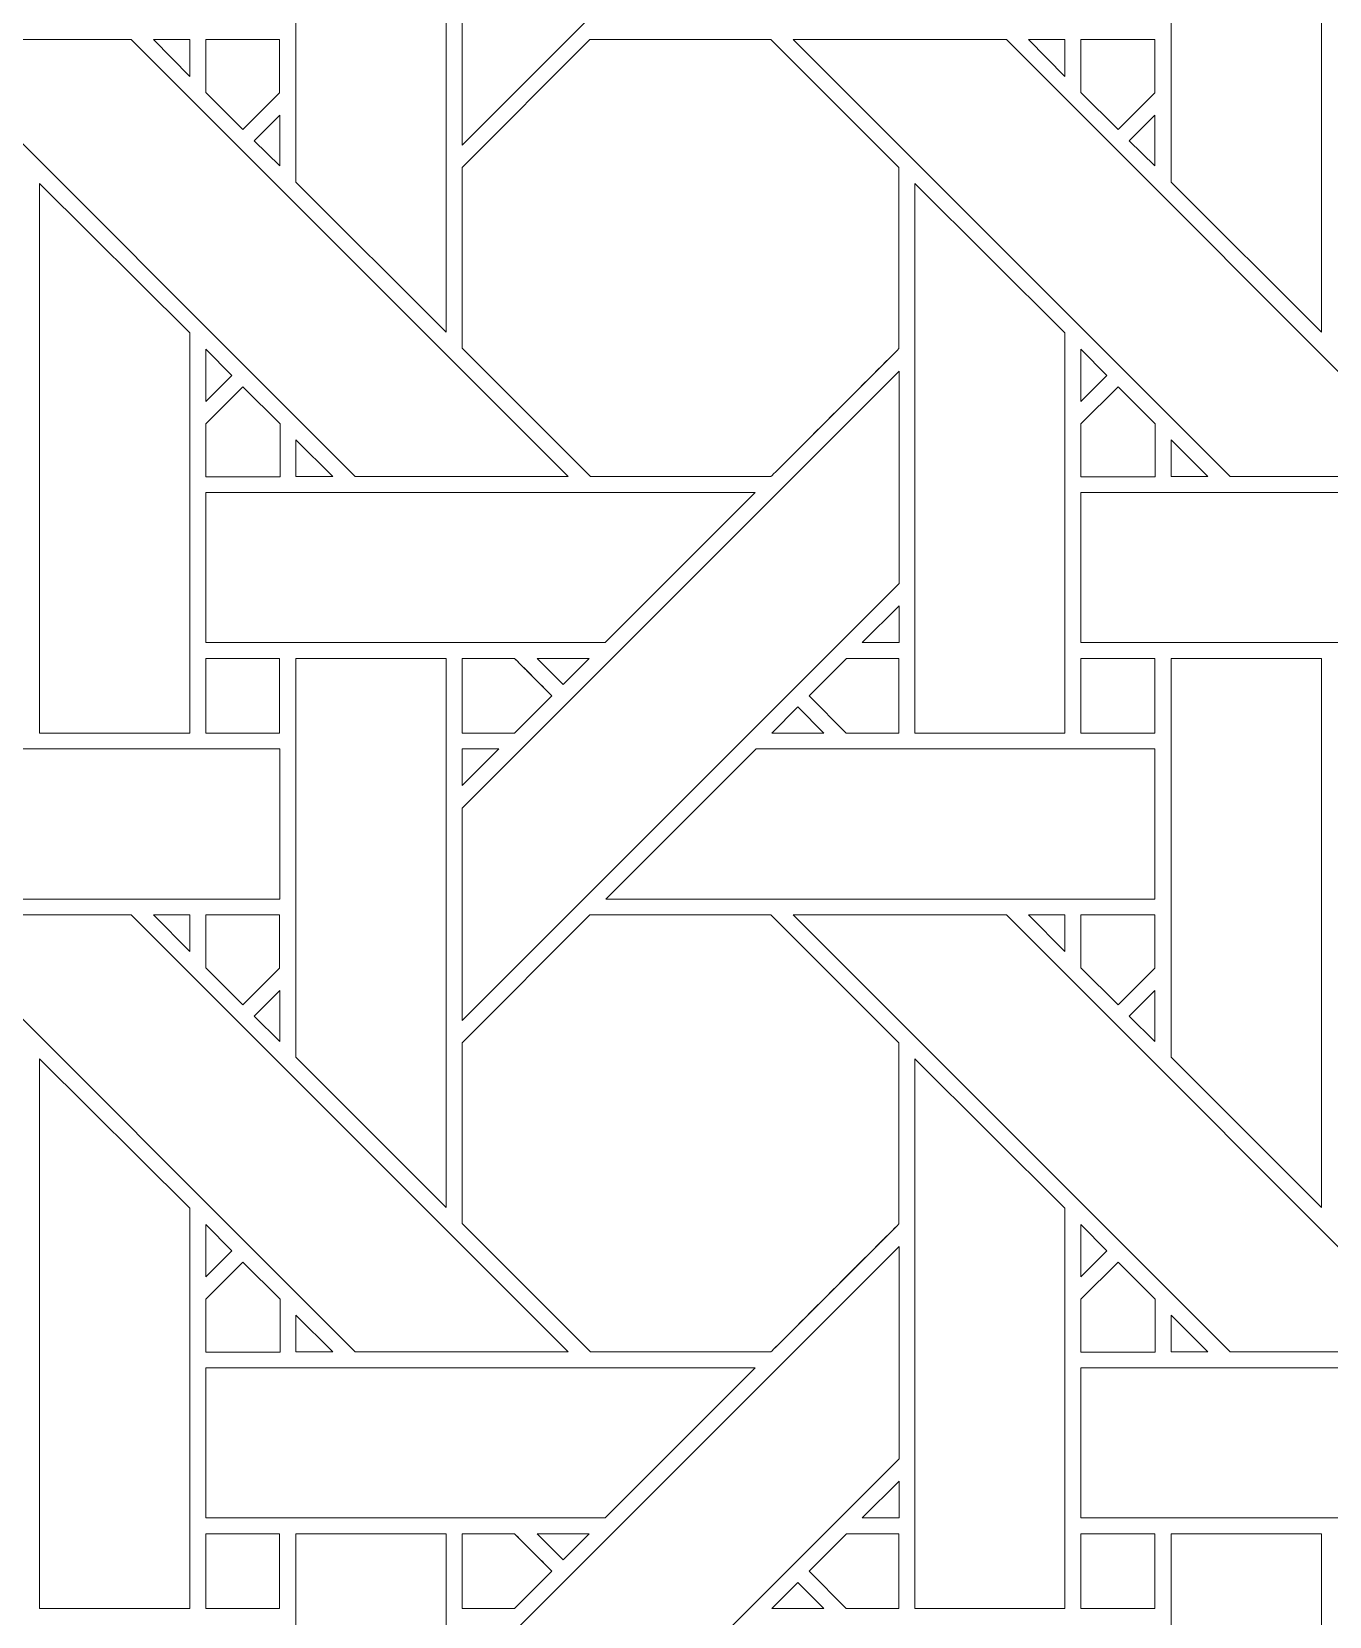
# Model space of a CAD drawing. Header units: inches. Extents: x 4.4 to 20.4, y 1.1 to 17.1.
# Drawn here: x 8.359 to 9.766, y 8.097 to 9.815 of the extents above; entities that cross this region are included whole.
import ezdxf

# ---------------------------------------------------------------- set-up
doc = ezdxf.new("R2010")
doc.units = ezdxf.units.IN
doc.header["$MEASUREMENT"] = 0
doc.layers.add('Design', color=7, linetype='Continuous', lineweight=0)

msp = doc.modelspace()

# ---------------------------------------------------------------- linework, layer by layer
at = {"layer": 'Design'}
for points, knots in [([(12.3829, 17.0948), (7.9646, 17.0948), (4.3829, 13.513), (4.3829, 9.0948), (4.3829, 4.6765), (7.9646, 1.0948), (12.3829, 1.0948), (16.8011, 1.0948), (20.3829, 4.6765), (20.3829, 9.0948), (20.3829, 13.513), (16.8011, 17.0948), (12.3829, 17.0948)], [0, 0, 0, 0, 1, 1, 1, 2, 2, 2, 3, 3, 3, 4, 4, 4, 4]), ([(12.3829, 16.2388), (8.4373, 16.2388), (5.2388, 13.0403), (5.2388, 9.0948), (5.2388, 5.1492), (8.4373, 1.9507), (12.3829, 1.9507), (16.3284, 1.9507), (19.5269, 5.1492), (19.5269, 9.0948), (19.5269, 13.0403), (16.3284, 16.2388), (12.3829, 16.2388)], [0, 0, 0, 0, 1, 1, 1, 2, 2, 2, 3, 3, 3, 4, 4, 4, 4]), ([(8.8255, 9.9218), (8.8255, 9.9218), (9.2992, 10.3954), (9.2992, 10.3954), (9.2992, 10.3954), (9.2992, 10.1654), (9.2992, 10.1654), (9.2992, 10.1654), (8.8255, 9.6917), (8.8255, 9.6917), (8.8255, 9.6917), (8.8255, 9.9218), (8.8255, 9.9218)], [0, 0, 0, 0, 1, 1, 1, 2, 2, 2, 3, 3, 3, 4, 4, 4, 4]), ([(8.8083, 10.0839), (8.8083, 10.0839), (8.8083, 9.4888), (8.8083, 9.4888), (8.8083, 9.4888), (8.6454, 9.6517), (8.6454, 9.6517), (8.6454, 9.6517), (8.6454, 10.0839), (8.6454, 10.0839), (8.6454, 10.0839), (8.8083, 10.0839), (8.8083, 10.0839)], [0, 0, 0, 0, 1, 1, 1, 2, 2, 2, 3, 3, 3, 4, 4, 4, 4]), ([(9.7571, 10.0839), (9.7571, 10.0839), (9.7571, 9.4888), (9.7571, 9.4888), (9.7571, 9.4888), (9.5942, 9.6517), (9.5942, 9.6517), (9.5942, 9.6517), (9.5942, 10.0839), (9.5942, 10.0839), (9.5942, 10.0839), (9.7571, 10.0839), (9.7571, 10.0839)], [0, 0, 0, 0, 1, 1, 1, 2, 2, 2, 3, 3, 3, 4, 4, 4, 4]), ([(8.4669, 9.8061), (8.4669, 9.8061), (8.9405, 9.3324), (8.9405, 9.3324), (8.9405, 9.3324), (8.7095, 9.3324), (8.7095, 9.3324), (8.7095, 9.3324), (8.2359, 9.8061), (8.2359, 9.8061), (8.2359, 9.8061), (8.4669, 9.8061), (8.4669, 9.8061)], [0, 0, 0, 0, 1, 1, 1, 2, 2, 2, 3, 3, 3, 4, 4, 4, 4]), ([(8.5304, 9.8061), (8.5304, 9.8061), (8.5304, 9.7662), (8.5304, 9.7662), (8.5304, 9.7662), (8.491, 9.8061), (8.491, 9.8061), (8.491, 9.8061), (8.5304, 9.8061), (8.5304, 9.8061)], [0, 0, 0, 0, 1, 1, 1, 2, 2, 2, 3, 3, 3, 3]), ([(8.6278, 9.8061), (8.6278, 9.8061), (8.6278, 9.7485), (8.6278, 9.7485), (8.6278, 9.7485), (8.5879, 9.7085), (8.5879, 9.7085), (8.5879, 9.7085), (8.5476, 9.7489), (8.5476, 9.7489), (8.5476, 9.7489), (8.5476, 9.8061), (8.5476, 9.8061), (8.5476, 9.8061), (8.6278, 9.8061), (8.6278, 9.8061)], [0, 0, 0, 0, 1, 1, 1, 2, 2, 2, 3, 3, 3, 4, 4, 4, 5, 5, 5, 5]), ([(8.5879, 9.7085), (8.5879, 9.7085), (8.5476, 9.7489), (8.5476, 9.7489), (8.5476, 9.7489), (8.5476, 9.8061), (8.5476, 9.8061), (8.5476, 9.8061), (8.6278, 9.8061), (8.6278, 9.8061), (8.6278, 9.8061), (8.6278, 9.7485), (8.6278, 9.7485), (8.6278, 9.7485), (8.5879, 9.7085), (8.5879, 9.7085)], [0, 0, 0, 0, 1, 1, 1, 2, 2, 2, 3, 3, 3, 4, 4, 4, 5, 5, 5, 5]), ([(8.9642, 9.8061), (8.9642, 9.8061), (9.1604, 9.8061), (9.1604, 9.8061), (9.1604, 9.8061), (9.2991, 9.6673), (9.2991, 9.6673), (9.2991, 9.6673), (9.2991, 9.4711), (9.2991, 9.4711), (9.2813, 9.4532), (9.1694, 9.3414), (9.1604, 9.3324), (9.1604, 9.3324), (8.9647, 9.3324), (8.9647, 9.3324), (8.9647, 9.3324), (8.8255, 9.4717), (8.8255, 9.4717), (8.8255, 9.4717), (8.8255, 9.6673), (8.8255, 9.6673), (8.8255, 9.6673), (8.9642, 9.8061), (8.9642, 9.8061)], [0, 0, 0, 0, 1, 1, 1, 2, 2, 2, 3, 3, 3, 4, 4, 4, 5, 5, 5, 6, 6, 6, 7, 7, 7, 8, 8, 8, 8]), ([(8.8255, 9.6673), (8.8255, 9.6673), (8.9642, 9.8061), (8.9642, 9.8061), (8.9642, 9.8061), (9.1604, 9.8061), (9.1604, 9.8061), (9.1604, 9.8061), (9.2991, 9.6673), (9.2991, 9.6673), (9.2991, 9.6673), (9.2991, 9.4711), (9.2991, 9.4711), (9.2814, 9.4533), (9.1695, 9.3415), (9.1604, 9.3324), (9.1604, 9.3324), (8.9647, 9.3324), (8.9647, 9.3324), (8.9647, 9.3324), (8.8255, 9.4717), (8.8255, 9.4717), (8.8255, 9.4717), (8.8255, 9.6673), (8.8255, 9.6673)], [0, 0, 0, 0, 1, 1, 1, 2, 2, 2, 3, 3, 3, 4, 4, 4, 5, 5, 5, 6, 6, 6, 7, 7, 7, 8, 8, 8, 8]), ([(9.4156, 9.8061), (9.4156, 9.8061), (9.8892, 9.3324), (9.8892, 9.3324), (9.8892, 9.3324), (9.6582, 9.3324), (9.6582, 9.3324), (9.6582, 9.3324), (9.1846, 9.8061), (9.1846, 9.8061), (9.1846, 9.8061), (9.4156, 9.8061), (9.4156, 9.8061)], [0, 0, 0, 0, 1, 1, 1, 2, 2, 2, 3, 3, 3, 4, 4, 4, 4]), ([(9.4791, 9.8061), (9.4791, 9.8061), (9.4791, 9.7662), (9.4791, 9.7662), (9.4791, 9.7662), (9.4397, 9.8061), (9.4397, 9.8061), (9.4397, 9.8061), (9.4791, 9.8061), (9.4791, 9.8061)], [0, 0, 0, 0, 1, 1, 1, 2, 2, 2, 3, 3, 3, 3]), ([(9.5766, 9.8061), (9.5766, 9.8061), (9.5766, 9.7485), (9.5766, 9.7485), (9.5766, 9.7485), (9.5366, 9.7085), (9.5366, 9.7085), (9.5366, 9.7085), (9.4963, 9.7489), (9.4963, 9.7489), (9.4963, 9.7489), (9.4963, 9.8061), (9.4963, 9.8061), (9.4963, 9.8061), (9.5766, 9.8061), (9.5766, 9.8061)], [0, 0, 0, 0, 1, 1, 1, 2, 2, 2, 3, 3, 3, 4, 4, 4, 5, 5, 5, 5]), ([(9.5366, 9.7085), (9.5366, 9.7085), (9.4963, 9.7489), (9.4963, 9.7489), (9.4963, 9.7489), (9.4963, 9.8061), (9.4963, 9.8061), (9.4963, 9.8061), (9.5766, 9.8061), (9.5766, 9.8061), (9.5766, 9.8061), (9.5766, 9.7485), (9.5766, 9.7485), (9.5766, 9.7485), (9.5366, 9.7085), (9.5366, 9.7085)], [0, 0, 0, 0, 1, 1, 1, 2, 2, 2, 3, 3, 3, 4, 4, 4, 5, 5, 5, 5]), ([(8.6279, 9.7242), (8.6279, 9.7242), (8.6279, 9.6691), (8.6279, 9.6691), (8.6279, 9.6691), (8.6001, 9.6964), (8.6001, 9.6964), (8.6001, 9.6964), (8.6279, 9.7242), (8.6279, 9.7242)], [0, 0, 0, 0, 1, 1, 1, 2, 2, 2, 3, 3, 3, 3]), ([(9.5766, 9.7242), (9.5766, 9.7242), (9.5766, 9.6691), (9.5766, 9.6691), (9.5766, 9.6691), (9.5488, 9.6964), (9.5488, 9.6964), (9.5488, 9.6964), (9.5766, 9.7242), (9.5766, 9.7242)], [0, 0, 0, 0, 1, 1, 1, 2, 2, 2, 3, 3, 3, 3]), ([(8.5303, 9.4881), (8.5303, 9.4881), (8.5303, 9.0544), (8.5303, 9.0544), (8.5303, 9.0544), (8.3676, 9.0544), (8.3676, 9.0544), (8.3676, 9.0544), (8.3676, 9.6502), (8.3676, 9.6502), (8.3676, 9.6502), (8.5303, 9.4881), (8.5303, 9.4881)], [0, 0, 0, 0, 1, 1, 1, 2, 2, 2, 3, 3, 3, 4, 4, 4, 4]), ([(9.4791, 9.4881), (9.4791, 9.4881), (9.4791, 9.0544), (9.4791, 9.0544), (9.4791, 9.0544), (9.3163, 9.0544), (9.3163, 9.0544), (9.3163, 9.0544), (9.3163, 9.6502), (9.3163, 9.6502), (9.3163, 9.6502), (9.4791, 9.4881), (9.4791, 9.4881)], [0, 0, 0, 0, 1, 1, 1, 2, 2, 2, 3, 3, 3, 4, 4, 4, 4]), ([(8.5476, 9.4138), (8.5476, 9.4138), (8.5476, 9.4706), (8.5476, 9.4706), (8.5476, 9.4706), (8.5758, 9.442), (8.5758, 9.442), (8.5758, 9.442), (8.5476, 9.4138), (8.5476, 9.4138)], [0, 0, 0, 0, 1, 1, 1, 2, 2, 2, 3, 3, 3, 3]), ([(9.4964, 9.4138), (9.4964, 9.4138), (9.4964, 9.4706), (9.4964, 9.4706), (9.4964, 9.4706), (9.5246, 9.442), (9.5246, 9.442), (9.5246, 9.442), (9.4964, 9.4138), (9.4964, 9.4138)], [0, 0, 0, 0, 1, 1, 1, 2, 2, 2, 3, 3, 3, 3]), ([(8.8255, 8.9731), (8.8255, 8.9731), (9.2992, 9.4467), (9.2992, 9.4467), (9.2992, 9.4467), (9.2992, 9.2166), (9.2992, 9.2166), (9.2992, 9.2166), (8.8255, 8.743), (8.8255, 8.743), (8.8255, 8.743), (8.8255, 8.9731), (8.8255, 8.9731)], [0, 0, 0, 0, 1, 1, 1, 2, 2, 2, 3, 3, 3, 4, 4, 4, 4]), ([(8.5476, 9.3322), (8.5476, 9.3322), (8.5476, 9.3895), (8.5476, 9.3895), (8.5476, 9.3895), (8.5879, 9.4298), (8.5879, 9.4298), (8.5879, 9.4298), (8.6282, 9.3895), (8.6282, 9.3895), (8.6282, 9.3895), (8.6282, 9.3322), (8.6282, 9.3322), (8.6282, 9.3322), (8.5476, 9.3322), (8.5476, 9.3322)], [0, 0, 0, 0, 1, 1, 1, 2, 2, 2, 3, 3, 3, 4, 4, 4, 5, 5, 5, 5]), ([(8.5879, 9.4298), (8.5879, 9.4298), (8.6282, 9.3895), (8.6282, 9.3895), (8.6282, 9.3895), (8.6282, 9.3322), (8.6282, 9.3322), (8.6282, 9.3322), (8.5476, 9.3322), (8.5476, 9.3322), (8.5476, 9.3322), (8.5476, 9.3895), (8.5476, 9.3895), (8.5476, 9.3895), (8.5879, 9.4298), (8.5879, 9.4298)], [0, 0, 0, 0, 1, 1, 1, 2, 2, 2, 3, 3, 3, 4, 4, 4, 5, 5, 5, 5]), ([(9.4963, 9.3322), (9.4963, 9.3322), (9.4963, 9.3895), (9.4963, 9.3895), (9.4963, 9.3895), (9.5367, 9.4298), (9.5367, 9.4298), (9.5367, 9.4298), (9.577, 9.3895), (9.577, 9.3895), (9.577, 9.3895), (9.577, 9.3322), (9.577, 9.3322), (9.577, 9.3322), (9.4963, 9.3322), (9.4963, 9.3322)], [0, 0, 0, 0, 1, 1, 1, 2, 2, 2, 3, 3, 3, 4, 4, 4, 5, 5, 5, 5]), ([(9.5367, 9.4298), (9.5367, 9.4298), (9.577, 9.3895), (9.577, 9.3895), (9.577, 9.3895), (9.577, 9.3322), (9.577, 9.3322), (9.577, 9.3322), (9.4963, 9.3322), (9.4963, 9.3322), (9.4963, 9.3322), (9.4963, 9.3895), (9.4963, 9.3895), (9.4963, 9.3895), (9.5367, 9.4298), (9.5367, 9.4298)], [0, 0, 0, 0, 1, 1, 1, 2, 2, 2, 3, 3, 3, 4, 4, 4, 5, 5, 5, 5]), ([(8.6455, 9.3324), (8.6455, 9.3324), (8.6455, 9.3722), (8.6455, 9.3722), (8.6455, 9.3722), (8.6853, 9.3324), (8.6853, 9.3324), (8.6853, 9.3324), (8.6455, 9.3324), (8.6455, 9.3324)], [0, 0, 0, 0, 1, 1, 1, 2, 2, 2, 3, 3, 3, 3]), ([(9.5943, 9.3324), (9.5943, 9.3324), (9.5943, 9.3722), (9.5943, 9.3722), (9.5943, 9.3722), (9.634, 9.3324), (9.634, 9.3324), (9.634, 9.3324), (9.5943, 9.3324), (9.5943, 9.3324)], [0, 0, 0, 0, 1, 1, 1, 2, 2, 2, 3, 3, 3, 3]), ([(8.5476, 9.1525), (8.5476, 9.1525), (8.5476, 9.3152), (8.5476, 9.3152), (8.5476, 9.3152), (9.1433, 9.3152), (9.1433, 9.3152), (9.1433, 9.3152), (8.9806, 9.1525), (8.9806, 9.1525), (8.9806, 9.1525), (8.5476, 9.1525), (8.5476, 9.1525)], [0, 0, 0, 0, 1, 1, 1, 2, 2, 2, 3, 3, 3, 4, 4, 4, 4]), ([(9.4964, 9.1525), (9.4964, 9.1525), (9.4964, 9.3152), (9.4964, 9.3152), (9.4964, 9.3152), (10.0921, 9.3152), (10.0921, 9.3152), (10.0921, 9.3152), (9.9293, 9.1525), (9.9293, 9.1525), (9.9293, 9.1525), (9.4964, 9.1525), (9.4964, 9.1525)], [0, 0, 0, 0, 1, 1, 1, 2, 2, 2, 3, 3, 3, 4, 4, 4, 4]), ([(9.2594, 9.1525), (9.2594, 9.1525), (9.2992, 9.1923), (9.2992, 9.1923), (9.2992, 9.1923), (9.2992, 9.1525), (9.2992, 9.1525), (9.2992, 9.1525), (9.2594, 9.1525), (9.2594, 9.1525)], [0, 0, 0, 0, 1, 1, 1, 2, 2, 2, 3, 3, 3, 3]), ([(8.5476, 9.0544), (8.5476, 9.0544), (8.5476, 9.1352), (8.5476, 9.1352), (8.5476, 9.1352), (8.6278, 9.1352), (8.6278, 9.1352), (8.6278, 9.1352), (8.6278, 9.0544), (8.6278, 9.0544), (8.6278, 9.0544), (8.5476, 9.0544), (8.5476, 9.0544)], [0, 0, 0, 0, 1, 1, 1, 2, 2, 2, 3, 3, 3, 4, 4, 4, 4]), ([(8.5476, 9.1352), (8.5476, 9.1352), (8.6278, 9.1352), (8.6278, 9.1352), (8.6278, 9.1352), (8.6278, 9.0544), (8.6278, 9.0544), (8.6278, 9.0544), (8.5476, 9.0544), (8.5476, 9.0544), (8.5476, 9.0544), (8.5476, 9.1352), (8.5476, 9.1352)], [0, 0, 0, 0, 1, 1, 1, 2, 2, 2, 3, 3, 3, 4, 4, 4, 4]), ([(8.8083, 9.1352), (8.8083, 9.1352), (8.8083, 8.5401), (8.8083, 8.5401), (8.8083, 8.5401), (8.6454, 8.703), (8.6454, 8.703), (8.6454, 8.703), (8.6454, 9.1352), (8.6454, 9.1352), (8.6454, 9.1352), (8.8083, 9.1352), (8.8083, 9.1352)], [0, 0, 0, 0, 1, 1, 1, 2, 2, 2, 3, 3, 3, 4, 4, 4, 4]), ([(8.8825, 9.1352), (8.8877, 9.1301), (8.9184, 9.0993), (8.9229, 9.0948), (8.9229, 9.0948), (8.8824, 9.0544), (8.8824, 9.0544), (8.8824, 9.0544), (8.8255, 9.0544), (8.8255, 9.0544), (8.8255, 9.0544), (8.8255, 9.1352), (8.8255, 9.1352), (8.8255, 9.1352), (8.8825, 9.1352), (8.8825, 9.1352)], [0, 0, 0, 0, 1, 1, 1, 2, 2, 2, 3, 3, 3, 4, 4, 4, 5, 5, 5, 5]), ([(8.9073, 9.1105), (8.9073, 9.1105), (8.9229, 9.0948), (8.9229, 9.0948), (8.9229, 9.0948), (8.8824, 9.0544), (8.8824, 9.0544), (8.8824, 9.0544), (8.8255, 9.0544), (8.8255, 9.0544), (8.8255, 9.0544), (8.8255, 9.1352), (8.8255, 9.1352), (8.8255, 9.1352), (8.8825, 9.1352), (8.8825, 9.1352), (8.8879, 9.1298), (8.8979, 9.1198), (8.9073, 9.1105)], [0, 0, 0, 0, 1, 1, 1, 2, 2, 2, 3, 3, 3, 4, 4, 4, 5, 5, 5, 6, 6, 6, 6]), ([(8.9069, 9.1352), (8.9069, 9.1352), (8.9634, 9.1352), (8.9634, 9.1352), (8.9634, 9.1352), (8.9351, 9.107), (8.9351, 9.107), (8.9351, 9.107), (8.9069, 9.1352), (8.9069, 9.1352)], [0, 0, 0, 0, 1, 1, 1, 2, 2, 2, 3, 3, 3, 3]), ([(9.2991, 9.1352), (9.2991, 9.1352), (9.2991, 9.0544), (9.2991, 9.0544), (9.2991, 9.0544), (9.242, 9.0544), (9.242, 9.0544), (9.242, 9.0544), (9.2017, 9.0948), (9.2017, 9.0948), (9.2017, 9.0948), (9.2421, 9.1352), (9.2421, 9.1352), (9.2421, 9.1352), (9.2991, 9.1352), (9.2991, 9.1352)], [0, 0, 0, 0, 1, 1, 1, 2, 2, 2, 3, 3, 3, 4, 4, 4, 5, 5, 5, 5]), ([(9.2017, 9.0948), (9.2017, 9.0948), (9.2421, 9.1352), (9.2421, 9.1352), (9.2421, 9.1352), (9.2991, 9.1352), (9.2991, 9.1352), (9.2991, 9.1352), (9.2991, 9.0544), (9.2991, 9.0544), (9.2991, 9.0544), (9.242, 9.0544), (9.242, 9.0544), (9.242, 9.0544), (9.2017, 9.0948), (9.2017, 9.0948)], [0, 0, 0, 0, 1, 1, 1, 2, 2, 2, 3, 3, 3, 4, 4, 4, 5, 5, 5, 5]), ([(9.5766, 9.0544), (9.5766, 9.0544), (9.4963, 9.0544), (9.4963, 9.0544), (9.4963, 9.0544), (9.4963, 9.1352), (9.4963, 9.1352), (9.4963, 9.1352), (9.5766, 9.1352), (9.5766, 9.1352), (9.5766, 9.1352), (9.5766, 9.0544), (9.5766, 9.0544)], [0, 0, 0, 0, 1, 1, 1, 2, 2, 2, 3, 3, 3, 4, 4, 4, 4]), ([(9.5766, 9.1352), (9.5766, 9.1352), (9.5766, 9.0544), (9.5766, 9.0544), (9.5766, 9.0544), (9.4963, 9.0544), (9.4963, 9.0544), (9.4963, 9.0544), (9.4963, 9.1352), (9.4963, 9.1352), (9.4963, 9.1352), (9.5766, 9.1352), (9.5766, 9.1352)], [0, 0, 0, 0, 1, 1, 1, 2, 2, 2, 3, 3, 3, 4, 4, 4, 4]), ([(9.7571, 9.1352), (9.7571, 9.1352), (9.7571, 8.5401), (9.7571, 8.5401), (9.7571, 8.5401), (9.5942, 8.703), (9.5942, 8.703), (9.5942, 8.703), (9.5942, 9.1352), (9.5942, 9.1352), (9.5942, 9.1352), (9.7571, 9.1352), (9.7571, 9.1352)], [0, 0, 0, 0, 1, 1, 1, 2, 2, 2, 3, 3, 3, 4, 4, 4, 4]), ([(9.2178, 9.0544), (9.2178, 9.0544), (9.1613, 9.0544), (9.1613, 9.0544), (9.1613, 9.0544), (9.1896, 9.0827), (9.1896, 9.0827), (9.1896, 9.0827), (9.2178, 9.0544), (9.2178, 9.0544)], [0, 0, 0, 0, 1, 1, 1, 2, 2, 2, 3, 3, 3, 3]), ([(8.1954, 9.0373), (8.1954, 9.0373), (8.6279, 9.0373), (8.6279, 9.0373), (8.6279, 9.0373), (8.6279, 8.8745), (8.6279, 8.8745), (8.6279, 8.8745), (8.0326, 8.8745), (8.0326, 8.8745), (8.0326, 8.8745), (8.1954, 9.0373), (8.1954, 9.0373)], [0, 0, 0, 0, 1, 1, 1, 2, 2, 2, 3, 3, 3, 4, 4, 4, 4]), ([(8.8653, 9.0373), (8.8653, 9.0373), (8.8255, 8.9975), (8.8255, 8.9975), (8.8255, 8.9975), (8.8255, 9.0373), (8.8255, 9.0373), (8.8255, 9.0373), (8.8653, 9.0373), (8.8653, 9.0373)], [0, 0, 0, 0, 1, 1, 1, 2, 2, 2, 3, 3, 3, 3]), ([(9.1442, 9.0373), (9.1442, 9.0373), (9.5766, 9.0373), (9.5766, 9.0373), (9.5766, 9.0373), (9.5766, 8.8745), (9.5766, 8.8745), (9.5766, 8.8745), (8.9813, 8.8745), (8.9813, 8.8745), (8.9813, 8.8745), (9.1442, 9.0373), (9.1442, 9.0373)], [0, 0, 0, 0, 1, 1, 1, 2, 2, 2, 3, 3, 3, 4, 4, 4, 4]), ([(8.2359, 8.8573), (8.2359, 8.8573), (8.4669, 8.8573), (8.4669, 8.8573), (8.4669, 8.8573), (8.9405, 8.3837), (8.9405, 8.3837), (8.9405, 8.3837), (8.7095, 8.3837), (8.7095, 8.3837), (8.7095, 8.3837), (8.2359, 8.8573), (8.2359, 8.8573)], [0, 0, 0, 0, 1, 1, 1, 2, 2, 2, 3, 3, 3, 4, 4, 4, 4]), ([(8.5304, 8.8573), (8.5304, 8.8573), (8.5304, 8.8175), (8.5304, 8.8175), (8.5304, 8.8175), (8.491, 8.8573), (8.491, 8.8573), (8.491, 8.8573), (8.5304, 8.8573), (8.5304, 8.8573)], [0, 0, 0, 0, 1, 1, 1, 2, 2, 2, 3, 3, 3, 3]), ([(8.6278, 8.8573), (8.6278, 8.8573), (8.6278, 8.7997), (8.6278, 8.7997), (8.6278, 8.7997), (8.5879, 8.7598), (8.5879, 8.7598), (8.5879, 8.7598), (8.5476, 8.8001), (8.5476, 8.8001), (8.5476, 8.8001), (8.5476, 8.8573), (8.5476, 8.8573), (8.5476, 8.8573), (8.6278, 8.8573), (8.6278, 8.8573)], [0, 0, 0, 0, 1, 1, 1, 2, 2, 2, 3, 3, 3, 4, 4, 4, 5, 5, 5, 5]), ([(8.5879, 8.7598), (8.5879, 8.7598), (8.5476, 8.8001), (8.5476, 8.8001), (8.5476, 8.8001), (8.5476, 8.8573), (8.5476, 8.8573), (8.5476, 8.8573), (8.6278, 8.8573), (8.6278, 8.8573), (8.6278, 8.8573), (8.6278, 8.7997), (8.6278, 8.7997), (8.6278, 8.7997), (8.5879, 8.7598), (8.5879, 8.7598)], [0, 0, 0, 0, 1, 1, 1, 2, 2, 2, 3, 3, 3, 4, 4, 4, 5, 5, 5, 5]), ([(8.9642, 8.8573), (8.9642, 8.8573), (9.1604, 8.8573), (9.1604, 8.8573), (9.1604, 8.8573), (9.2991, 8.7186), (9.2991, 8.7186), (9.2991, 8.7186), (9.2991, 8.5224), (9.2991, 8.5224), (9.2813, 8.5045), (9.1694, 8.3927), (9.1604, 8.3837), (9.1604, 8.3837), (8.9647, 8.3837), (8.9647, 8.3837), (8.9647, 8.3837), (8.8255, 8.5229), (8.8255, 8.5229), (8.8255, 8.5229), (8.8255, 8.7186), (8.8255, 8.7186), (8.8255, 8.7186), (8.9642, 8.8573), (8.9642, 8.8573)], [0, 0, 0, 0, 1, 1, 1, 2, 2, 2, 3, 3, 3, 4, 4, 4, 5, 5, 5, 6, 6, 6, 7, 7, 7, 8, 8, 8, 8]), ([(8.8255, 8.7186), (8.8255, 8.7186), (8.9642, 8.8573), (8.9642, 8.8573), (8.9642, 8.8573), (9.1604, 8.8573), (9.1604, 8.8573), (9.1604, 8.8573), (9.2991, 8.7186), (9.2991, 8.7186), (9.2991, 8.7186), (9.2991, 8.5224), (9.2991, 8.5224), (9.2811, 8.5043), (9.1692, 8.3926), (9.1604, 8.3837), (9.1604, 8.3837), (8.9647, 8.3837), (8.9647, 8.3837), (8.9647, 8.3837), (8.8255, 8.5229), (8.8255, 8.5229), (8.8255, 8.5229), (8.8255, 8.7186), (8.8255, 8.7186)], [0, 0, 0, 0, 1, 1, 1, 2, 2, 2, 3, 3, 3, 4, 4, 4, 5, 5, 5, 6, 6, 6, 7, 7, 7, 8, 8, 8, 8]), ([(9.1846, 8.8573), (9.1846, 8.8573), (9.4156, 8.8573), (9.4156, 8.8573), (9.4156, 8.8573), (9.8892, 8.3837), (9.8892, 8.3837), (9.8892, 8.3837), (9.6582, 8.3837), (9.6582, 8.3837), (9.6582, 8.3837), (9.1846, 8.8573), (9.1846, 8.8573)], [0, 0, 0, 0, 1, 1, 1, 2, 2, 2, 3, 3, 3, 4, 4, 4, 4]), ([(9.4791, 8.8573), (9.4791, 8.8573), (9.4791, 8.8175), (9.4791, 8.8175), (9.4791, 8.8175), (9.4397, 8.8573), (9.4397, 8.8573), (9.4397, 8.8573), (9.4791, 8.8573), (9.4791, 8.8573)], [0, 0, 0, 0, 1, 1, 1, 2, 2, 2, 3, 3, 3, 3]), ([(9.5766, 8.8573), (9.5766, 8.8573), (9.5766, 8.7997), (9.5766, 8.7997), (9.5766, 8.7997), (9.5366, 8.7598), (9.5366, 8.7598), (9.5366, 8.7598), (9.4963, 8.8001), (9.4963, 8.8001), (9.4963, 8.8001), (9.4963, 8.8573), (9.4963, 8.8573), (9.4963, 8.8573), (9.5766, 8.8573), (9.5766, 8.8573)], [0, 0, 0, 0, 1, 1, 1, 2, 2, 2, 3, 3, 3, 4, 4, 4, 5, 5, 5, 5]), ([(9.5366, 8.7598), (9.5366, 8.7598), (9.4963, 8.8001), (9.4963, 8.8001), (9.4963, 8.8001), (9.4963, 8.8573), (9.4963, 8.8573), (9.4963, 8.8573), (9.5766, 8.8573), (9.5766, 8.8573), (9.5766, 8.8573), (9.5766, 8.7997), (9.5766, 8.7997), (9.5766, 8.7997), (9.5366, 8.7598), (9.5366, 8.7598)], [0, 0, 0, 0, 1, 1, 1, 2, 2, 2, 3, 3, 3, 4, 4, 4, 5, 5, 5, 5]), ([(8.6279, 8.7755), (8.6279, 8.7755), (8.6279, 8.7203), (8.6279, 8.7203), (8.6279, 8.7203), (8.6001, 8.7477), (8.6001, 8.7477), (8.6001, 8.7477), (8.6279, 8.7755), (8.6279, 8.7755)], [0, 0, 0, 0, 1, 1, 1, 2, 2, 2, 3, 3, 3, 3]), ([(9.5766, 8.7755), (9.5766, 8.7755), (9.5766, 8.7203), (9.5766, 8.7203), (9.5766, 8.7203), (9.5488, 8.7477), (9.5488, 8.7477), (9.5488, 8.7477), (9.5766, 8.7755), (9.5766, 8.7755)], [0, 0, 0, 0, 1, 1, 1, 2, 2, 2, 3, 3, 3, 3]), ([(8.5303, 8.5394), (8.5303, 8.5394), (8.5303, 8.1057), (8.5303, 8.1057), (8.5303, 8.1057), (8.3676, 8.1057), (8.3676, 8.1057), (8.3676, 8.1057), (8.3676, 8.7015), (8.3676, 8.7015), (8.3676, 8.7015), (8.5303, 8.5394), (8.5303, 8.5394)], [0, 0, 0, 0, 1, 1, 1, 2, 2, 2, 3, 3, 3, 4, 4, 4, 4]), ([(9.4791, 8.5394), (9.4791, 8.5394), (9.4791, 8.1057), (9.4791, 8.1057), (9.4791, 8.1057), (9.3163, 8.1057), (9.3163, 8.1057), (9.3163, 8.1057), (9.3163, 8.7015), (9.3163, 8.7015), (9.3163, 8.7015), (9.4791, 8.5394), (9.4791, 8.5394)], [0, 0, 0, 0, 1, 1, 1, 2, 2, 2, 3, 3, 3, 4, 4, 4, 4]), ([(8.5758, 8.4933), (8.5758, 8.4933), (8.5476, 8.4651), (8.5476, 8.4651), (8.5476, 8.4651), (8.5476, 8.5219), (8.5476, 8.5219), (8.5476, 8.5219), (8.5758, 8.4933), (8.5758, 8.4933)], [0, 0, 0, 0, 1, 1, 1, 2, 2, 2, 3, 3, 3, 3]), ([(9.4964, 8.4651), (9.4964, 8.4651), (9.4964, 8.5219), (9.4964, 8.5219), (9.4964, 8.5219), (9.5246, 8.4933), (9.5246, 8.4933), (9.5246, 8.4933), (9.4964, 8.4651), (9.4964, 8.4651)], [0, 0, 0, 0, 1, 1, 1, 2, 2, 2, 3, 3, 3, 3]), ([(8.8255, 8.0244), (8.8255, 8.0244), (9.2992, 8.498), (9.2992, 8.498), (9.2992, 8.498), (9.2992, 8.2679), (9.2992, 8.2679), (9.2992, 8.2679), (8.8255, 7.7943), (8.8255, 7.7943), (8.8255, 7.7943), (8.8255, 8.0244), (8.8255, 8.0244)], [0, 0, 0, 0, 1, 1, 1, 2, 2, 2, 3, 3, 3, 4, 4, 4, 4]), ([(8.5476, 8.3834), (8.5476, 8.3834), (8.5476, 8.4407), (8.5476, 8.4407), (8.5476, 8.4407), (8.5879, 8.4811), (8.5879, 8.4811), (8.5879, 8.4811), (8.6282, 8.4407), (8.6282, 8.4407), (8.6282, 8.4407), (8.6282, 8.3834), (8.6282, 8.3834), (8.6282, 8.3834), (8.5476, 8.3834), (8.5476, 8.3834)], [0, 0, 0, 0, 1, 1, 1, 2, 2, 2, 3, 3, 3, 4, 4, 4, 5, 5, 5, 5]), ([(8.5476, 8.4407), (8.5476, 8.4407), (8.5879, 8.4811), (8.5879, 8.4811), (8.5879, 8.4811), (8.6282, 8.4407), (8.6282, 8.4407), (8.6282, 8.4407), (8.6282, 8.3834), (8.6282, 8.3834), (8.6282, 8.3834), (8.5476, 8.3834), (8.5476, 8.3834), (8.5476, 8.3834), (8.5476, 8.4407), (8.5476, 8.4407)], [0, 0, 0, 0, 1, 1, 1, 2, 2, 2, 3, 3, 3, 4, 4, 4, 5, 5, 5, 5]), ([(9.4963, 8.3834), (9.4963, 8.3834), (9.4963, 8.4407), (9.4963, 8.4407), (9.4963, 8.4407), (9.5367, 8.4811), (9.5367, 8.4811), (9.5367, 8.4811), (9.577, 8.4407), (9.577, 8.4407), (9.577, 8.4407), (9.577, 8.3834), (9.577, 8.3834), (9.577, 8.3834), (9.4963, 8.3834), (9.4963, 8.3834)], [0, 0, 0, 0, 1, 1, 1, 2, 2, 2, 3, 3, 3, 4, 4, 4, 5, 5, 5, 5]), ([(9.5367, 8.4811), (9.5367, 8.4811), (9.577, 8.4407), (9.577, 8.4407), (9.577, 8.4407), (9.577, 8.3834), (9.577, 8.3834), (9.577, 8.3834), (9.4963, 8.3834), (9.4963, 8.3834), (9.4963, 8.3834), (9.4963, 8.4407), (9.4963, 8.4407), (9.4963, 8.4407), (9.5367, 8.4811), (9.5367, 8.4811)], [0, 0, 0, 0, 1, 1, 1, 2, 2, 2, 3, 3, 3, 4, 4, 4, 5, 5, 5, 5]), ([(8.6853, 8.3837), (8.6853, 8.3837), (8.6455, 8.3837), (8.6455, 8.3837), (8.6455, 8.3837), (8.6455, 8.4235), (8.6455, 8.4235), (8.6455, 8.4235), (8.6853, 8.3837), (8.6853, 8.3837)], [0, 0, 0, 0, 1, 1, 1, 2, 2, 2, 3, 3, 3, 3]), ([(9.634, 8.3837), (9.634, 8.3837), (9.5943, 8.3837), (9.5943, 8.3837), (9.5943, 8.3837), (9.5943, 8.4235), (9.5943, 8.4235), (9.5943, 8.4235), (9.634, 8.3837), (9.634, 8.3837)], [0, 0, 0, 0, 1, 1, 1, 2, 2, 2, 3, 3, 3, 3]), ([(8.5476, 8.2037), (8.5476, 8.2037), (8.5476, 8.3664), (8.5476, 8.3664), (8.5476, 8.3664), (9.1433, 8.3664), (9.1433, 8.3664), (9.1433, 8.3664), (8.9806, 8.2037), (8.9806, 8.2037), (8.9806, 8.2037), (8.5476, 8.2037), (8.5476, 8.2037)], [0, 0, 0, 0, 1, 1, 1, 2, 2, 2, 3, 3, 3, 4, 4, 4, 4]), ([(9.4964, 8.2037), (9.4964, 8.2037), (9.4964, 8.3664), (9.4964, 8.3664), (9.4964, 8.3664), (10.0921, 8.3664), (10.0921, 8.3664), (10.0921, 8.3664), (9.9293, 8.2037), (9.9293, 8.2037), (9.9293, 8.2037), (9.4964, 8.2037), (9.4964, 8.2037)], [0, 0, 0, 0, 1, 1, 1, 2, 2, 2, 3, 3, 3, 4, 4, 4, 4]), ([(9.2594, 8.2038), (9.2594, 8.2038), (9.2992, 8.2435), (9.2992, 8.2435), (9.2992, 8.2435), (9.2992, 8.2038), (9.2992, 8.2038), (9.2992, 8.2038), (9.2594, 8.2038), (9.2594, 8.2038)], [0, 0, 0, 0, 1, 1, 1, 2, 2, 2, 3, 3, 3, 3]), ([(8.5476, 8.1057), (8.5476, 8.1057), (8.5476, 8.1865), (8.5476, 8.1865), (8.5476, 8.1865), (8.6278, 8.1865), (8.6278, 8.1865), (8.6278, 8.1865), (8.6278, 8.1057), (8.6278, 8.1057), (8.6278, 8.1057), (8.5476, 8.1057), (8.5476, 8.1057)], [0, 0, 0, 0, 1, 1, 1, 2, 2, 2, 3, 3, 3, 4, 4, 4, 4]), ([(8.5476, 8.1865), (8.5476, 8.1865), (8.6278, 8.1865), (8.6278, 8.1865), (8.6278, 8.1865), (8.6278, 8.1057), (8.6278, 8.1057), (8.6278, 8.1057), (8.5476, 8.1057), (8.5476, 8.1057), (8.5476, 8.1057), (8.5476, 8.1865), (8.5476, 8.1865)], [0, 0, 0, 0, 1, 1, 1, 2, 2, 2, 3, 3, 3, 4, 4, 4, 4]), ([(8.8083, 8.1865), (8.8083, 8.1865), (8.8083, 7.5914), (8.8083, 7.5914), (8.8083, 7.5914), (8.6454, 7.7543), (8.6454, 7.7543), (8.6454, 7.7543), (8.6454, 8.1865), (8.6454, 8.1865), (8.6454, 8.1865), (8.8083, 8.1865), (8.8083, 8.1865)], [0, 0, 0, 0, 1, 1, 1, 2, 2, 2, 3, 3, 3, 4, 4, 4, 4]), ([(8.8825, 8.1865), (8.8877, 8.1813), (8.9184, 8.1505), (8.9228, 8.1461), (8.9228, 8.1461), (8.8824, 8.1057), (8.8824, 8.1057), (8.8824, 8.1057), (8.8255, 8.1057), (8.8255, 8.1057), (8.8255, 8.1057), (8.8255, 8.1865), (8.8255, 8.1865), (8.8255, 8.1865), (8.8825, 8.1865), (8.8825, 8.1865)], [0, 0, 0, 0, 1, 1, 1, 2, 2, 2, 3, 3, 3, 4, 4, 4, 5, 5, 5, 5]), ([(8.907, 8.162), (8.907, 8.162), (8.9228, 8.1461), (8.9228, 8.1461), (8.9228, 8.1461), (8.8824, 8.1057), (8.8824, 8.1057), (8.8824, 8.1057), (8.8255, 8.1057), (8.8255, 8.1057), (8.8255, 8.1057), (8.8255, 8.1865), (8.8255, 8.1865), (8.8255, 8.1865), (8.8825, 8.1865), (8.8825, 8.1865), (8.8825, 8.1865), (8.907, 8.162), (8.907, 8.162)], [0, 0, 0, 0, 1, 1, 1, 2, 2, 2, 3, 3, 3, 4, 4, 4, 5, 5, 5, 6, 6, 6, 6]), ([(8.9069, 8.1865), (8.9069, 8.1865), (8.9634, 8.1865), (8.9634, 8.1865), (8.9634, 8.1865), (8.9351, 8.1583), (8.9351, 8.1583), (8.9351, 8.1583), (8.9069, 8.1865), (8.9069, 8.1865)], [0, 0, 0, 0, 1, 1, 1, 2, 2, 2, 3, 3, 3, 3]), ([(9.2991, 8.1865), (9.2991, 8.1865), (9.2991, 8.1057), (9.2991, 8.1057), (9.2991, 8.1057), (9.242, 8.1057), (9.242, 8.1057), (9.242, 8.1057), (9.2017, 8.1461), (9.2017, 8.1461), (9.2017, 8.1461), (9.2421, 8.1865), (9.2421, 8.1865), (9.2421, 8.1865), (9.2991, 8.1865), (9.2991, 8.1865)], [0, 0, 0, 0, 1, 1, 1, 2, 2, 2, 3, 3, 3, 4, 4, 4, 5, 5, 5, 5]), ([(9.2017, 8.1461), (9.2017, 8.1461), (9.2421, 8.1865), (9.2421, 8.1865), (9.2421, 8.1865), (9.2991, 8.1865), (9.2991, 8.1865), (9.2991, 8.1865), (9.2991, 8.1057), (9.2991, 8.1057), (9.2991, 8.1057), (9.242, 8.1057), (9.242, 8.1057), (9.242, 8.1057), (9.2017, 8.1461), (9.2017, 8.1461)], [0, 0, 0, 0, 1, 1, 1, 2, 2, 2, 3, 3, 3, 4, 4, 4, 5, 5, 5, 5]), ([(9.5766, 8.1057), (9.5766, 8.1057), (9.4963, 8.1057), (9.4963, 8.1057), (9.4963, 8.1057), (9.4963, 8.1865), (9.4963, 8.1865), (9.4963, 8.1865), (9.5766, 8.1865), (9.5766, 8.1865), (9.5766, 8.1865), (9.5766, 8.1057), (9.5766, 8.1057)], [0, 0, 0, 0, 1, 1, 1, 2, 2, 2, 3, 3, 3, 4, 4, 4, 4]), ([(9.4963, 8.1865), (9.4963, 8.1865), (9.5766, 8.1865), (9.5766, 8.1865), (9.5766, 8.1865), (9.5766, 8.1057), (9.5766, 8.1057), (9.5766, 8.1057), (9.4963, 8.1057), (9.4963, 8.1057), (9.4963, 8.1057), (9.4963, 8.1865), (9.4963, 8.1865)], [0, 0, 0, 0, 1, 1, 1, 2, 2, 2, 3, 3, 3, 4, 4, 4, 4]), ([(9.7571, 8.1865), (9.7571, 8.1865), (9.7571, 7.5914), (9.7571, 7.5914), (9.7571, 7.5914), (9.5942, 7.7543), (9.5942, 7.7543), (9.5942, 7.7543), (9.5942, 8.1865), (9.5942, 8.1865), (9.5942, 8.1865), (9.7571, 8.1865), (9.7571, 8.1865)], [0, 0, 0, 0, 1, 1, 1, 2, 2, 2, 3, 3, 3, 4, 4, 4, 4]), ([(9.2178, 8.1057), (9.2178, 8.1057), (9.1613, 8.1057), (9.1613, 8.1057), (9.1613, 8.1057), (9.1896, 8.1339), (9.1896, 8.1339), (9.1896, 8.1339), (9.2178, 8.1057), (9.2178, 8.1057)], [0, 0, 0, 0, 1, 1, 1, 2, 2, 2, 3, 3, 3, 3])]:
    msp.add_open_spline(points, degree=3, knots=knots, dxfattribs=at)

doc.saveas('drawing.dxf')
